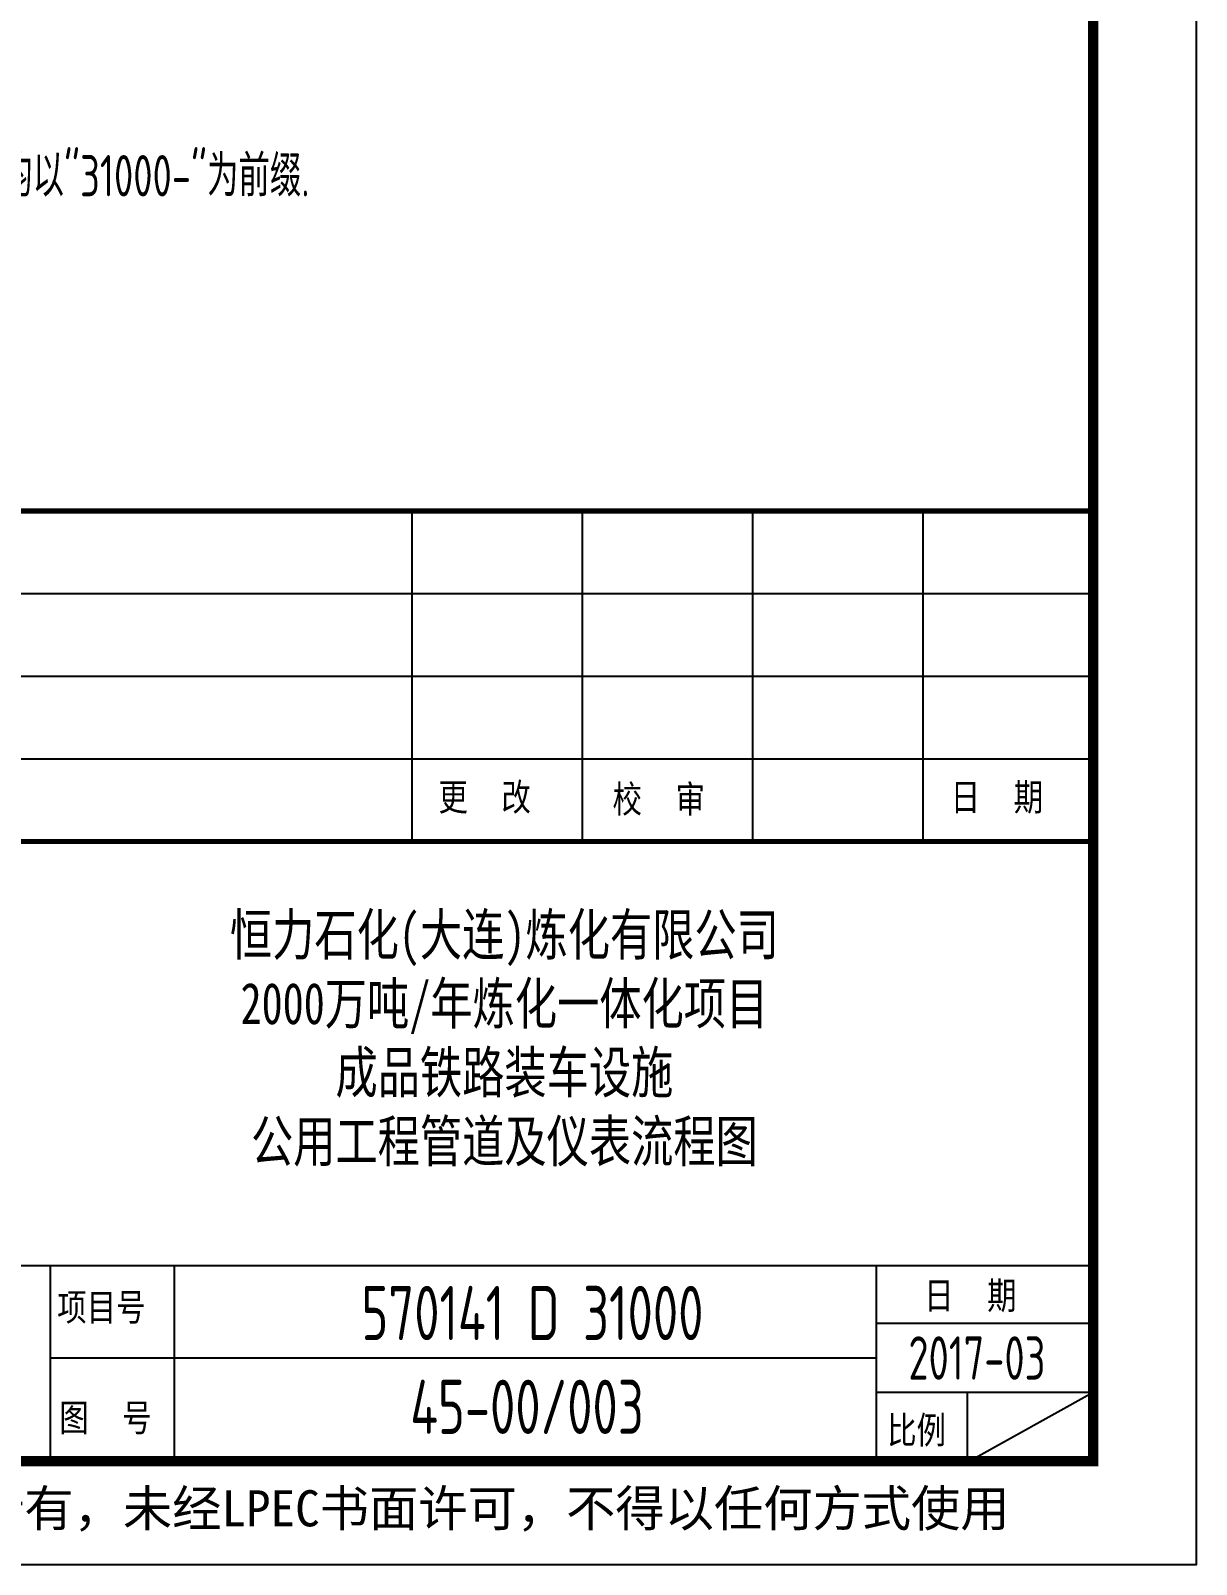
# Model space of a CAD drawing. Extents: x 24843 to 27502, y -10108 to -7552.
# Drawn here: x 27348.4 to 27461.4, y -10107.9 to -9959.4 of the extents above; entities that cross this region are included whole.
import ezdxf
from ezdxf.enums import TextEntityAlignment as Align

# ---------------------------------------------------------------- set-up
doc = ezdxf.new("R2010")
doc.units = 0
doc.layers.get('0').update_dxf_attribs({"linetype": 'CONTINUOUS'})
doc.layers.add('INST', color=4, linetype='CONTINUOUS')
doc.layers.add('角图章', color=7, linetype='CONTINUOUS')
doc.styles.add('COMMON', font='', dxfattribs={"width": 0.75})
doc.styles.add('CORPORATION', font='simhei.ttf')
doc.styles.add('INST', font='ascii.shx', dxfattribs={"width": 0.8, "bigfont": 'lytxt.shx'})
doc.styles.add('LYTXT', font='ascii.shx', dxfattribs={"width": 0.8, "height": 4, "bigfont": 'LYTXT.shx'})
doc.styles.get('COMMON').set_extended_font_data('仿宋_GB2312')

msp = doc.modelspace()

# ---------------------------------------------------------------- linework, layer by layer
for p, q in [((27385.36, -10005.92), (27385.36, -10037.92)), ((27401.86, -10005.92), (27401.86, -10037.92)), ((27418.36, -10005.92), (27418.36, -10037.92)), ((27434.86, -10005.92), (27434.86, -10037.92)), ((27271.36, -10013.92), (27451.36, -10013.92)), ((27271.36, -10021.92), (27451.36, -10021.92)), ((27271.36, -10029.92), (27451.36, -10029.92)), ((27271.36, -10078.99), (27451.36, -10078.99)), ((27350.36, -10097.92), (27350.36, -10078.99)), ((27362.36, -10097.92), (27362.36, -10078.99)), ((27430.36, -10097.92), (27430.36, -10078.99)), ((27430.36, -10084.58), (27451.36, -10084.58)), ((27350.36, -10087.92), (27430.36, -10087.92)), ((27430.36, -10091.25), (27451.36, -10091.25)), ((27439.15, -10091.25), (27439.15, -10097.92))]:
    msp.add_line(p, q)
msp.add_lwpolyline([(26620.36, -10107.92), (27461.36, -10107.92), (27461.36, -9513.92), (26620.36, -9513.92)], close=True)
at = {"const_width": 1}
msp.add_lwpolyline([(26645.36, -10097.92), (27451.36, -10097.92), (27451.36, -9523.92), (26645.36, -9523.92)], close=True, dxfattribs=at)
at = {"const_width": 0.5}
for points in [[(27271.36, -10097.92), (27271.36, -10005.92), (27451.36, -10005.92)], [(27451.36, -10005.92), (27451.36, -10097.92)], [(27451.36, -10005.92), (27451.36, -10097.92)], [(27271.36, -10037.92), (27451.36, -10037.92)], [(27271.36, -10097.92), (27451.36, -10097.92)], [(27271.36, -10097.92), (27451.36, -10097.92)]]:
    msp.add_lwpolyline(points, dxfattribs=at)
at = {"layer": '角图章'}
msp.add_line((27439.36, -10097.92), (27451.36, -10091.25), dxfattribs=at)
msp.add_line((27439.36, -10097.92), (27451.36, -10091.25), dxfattribs=at)

# ---------------------------------------------------------------- texts
for s, height, style, p in [('更  改', 3, 'LYTXT', (27387.93, -10035.23)), ('校  审', 3, 'LYTXT', (27404.8, -10035.42)), ('日  期', 3, 'LYTXT', (27437.56, -10035.23)), ('项目号', 3, 'LYTXT', (27351, -10084.62)), ('日  期', 3, 'LYTXT', (27434.98, -10083.49)), ('图  号', 3, 'LYTXT', (27351.2, -10095.33)), ('比例', 3, 'LYTXT', (27431.41, -10096.52)), ('版权归LPEC所有，未经LPEC书面许可，不得以任何方式使用', 3.5, 'CORPORATION', (27319.19, -10104.24))]:
    msp.add_text(s, height=height, dxfattribs=dict(style=style)).set_placement(p)
at = {"color": 3, "style": 'LYTXT', "width": 0.8}
for s, p in [('570141 D 31000', (27397.04, -10086.21)), ('45-00/003', (27396.51, -10095.29))]:
    msp.add_text(s, height=5.25, dxfattribs=at).set_placement(p, align=Align.CENTER)
msp.add_text('2017-03', height=4.2, dxfattribs=at).set_placement((27433.46, -10090.04))
at = {"layer": 'INST', "style": 'INST', "width": 0.8}
msp.add_text(' 注:本图仪表编号均以"31000-"为前缀.', height=4, dxfattribs=at).set_placement((27321.67, -9975.46))
at = {"layer": '角图章', "color": 4, "insert": (27394.32, -10057.17), "char_height": 4, "width": 88.8942, "attachment_point": 5, "style": 'COMMON'}
msp.add_mtext('{\\fSimHei|b0|i0|c134|p2;恒力石化(大连)炼化有限公司\\P2000万吨/年炼化一体化项目\\P成品铁路装车设施 \\P公用工程管道及仪表流程图}', dxfattribs=at)

doc.saveas('drawing.dxf')
